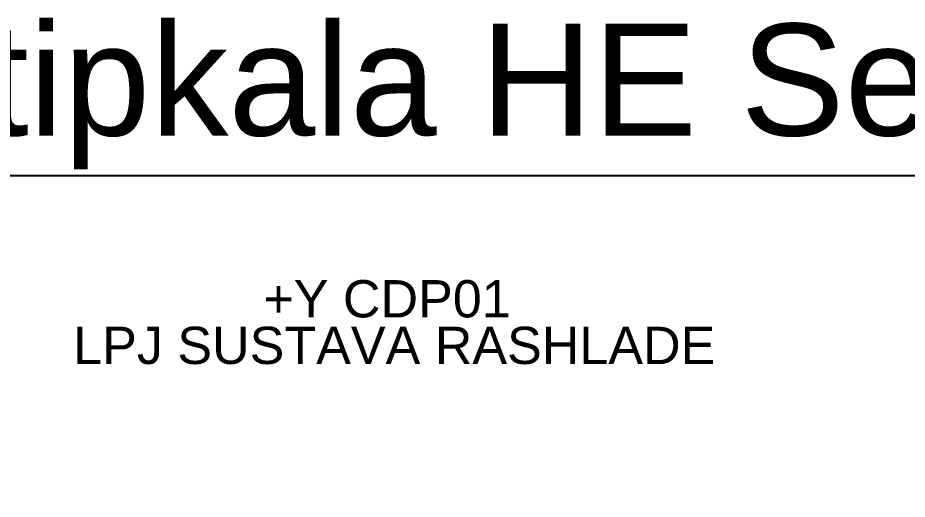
# Model space of a CAD drawing. Header units: millimetres. Extents: x 42151 to 59780, y 37376 to 44547.
# Drawn here: x 43229 to 44184, y 44030 to 44547 of the extents above; entities that cross this region are included whole.
import ezdxf

# ---------------------------------------------------------------- set-up
doc = ezdxf.new("R2010")
doc.units = ezdxf.units.MM
doc.layers.add('! NO PLOT !', color=7, linetype='Continuous', true_color=0xff75dd, plot=False)
doc.layers.add('AUT_7', color=7, linetype='Continuous')
doc.styles.add('OPIS', font='arial.ttf')
doc.styles.get("Standard").update_dxf_attribs({"font": 'arial.ttf'})

msp = doc.modelspace()

# ---------------------------------------------------------------- linework, layer by layer
at = {"layer": '! NO PLOT !', "ltscale": 0.25}
msp.add_lwpolyline([(42151.17, 44376.997), (42151.17, 41506.997), (44301.17, 41506.997), (44301.17, 42491.997), (46051.17, 42491.997), (46051.17, 44376.997), (42151.17, 44376.997)], dxfattribs=at)

# ---------------------------------------------------------------- texts
at = {"layer": '! NO PLOT !', "ltscale": 0.25, "insert": (42151.17, 44540.258), "char_height": 120, "attachment_point": 1}
msp.add_mtext_dynamic_manual_height_columns('Tip prekopki i tipkala HE Senj', width=4382.77629, gutter_width=12.5, heights=[0], dxfattribs=at)
at = {"layer": 'AUT_7', "linetype": 'Continuous', "insert": (43625.67, 44219.807), "char_height": 40, "width": 832.19169, "attachment_point": 5, "line_spacing_factor": 0.75, "style": 'OPIS'}
msp.add_mtext('+Y CDP01\\P LPJ SUSTAVA RASHLADE{\\H1.4422x; }', dxfattribs=at)

doc.saveas('drawing.dxf')
